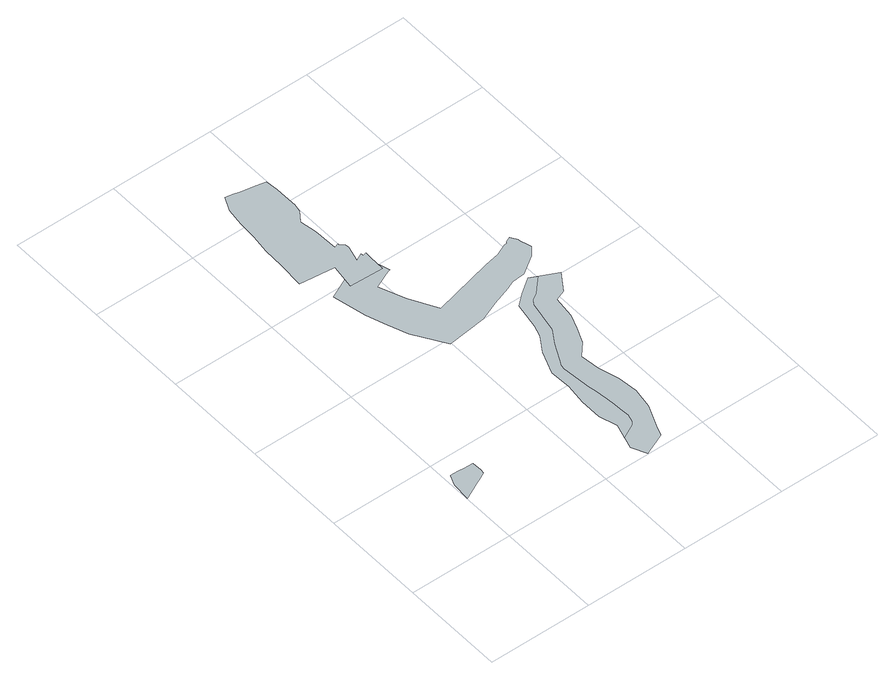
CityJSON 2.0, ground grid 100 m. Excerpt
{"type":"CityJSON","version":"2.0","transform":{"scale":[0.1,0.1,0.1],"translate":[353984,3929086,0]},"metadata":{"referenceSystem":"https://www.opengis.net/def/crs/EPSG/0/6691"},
"CityObjects":{
"object1":{"type":"GenericCityObject","attributes":{"prefecture":"14","disasterType":"1","areaType":"1","zoneNumber":"153-H26-00027","zoneName":"新戸2","status":"0"},"geometry":[{"type":"MultiSurface","lod":"1","boundaries":[[[0,1,2,3,4,5,6,7,8,9,10,11,12,13]]]}]},
"object2":{"type":"GenericCityObject","attributes":{"prefecture":"14","disasterType":"1","areaType":"1","zoneNumber":"153-H26-00027","zoneName":"新戸2","status":"0"},"geometry":[{"type":"MultiSurface","lod":"1","boundaries":[[[14,15,16,17,18,19,20,21,22,23,24,25,26,27,28,29,30,31,32,33,34,35,36,37,38,39,40,41,42,43,44,45]]]}]},
"object3":{"type":"GenericCityObject","attributes":{"prefecture":"14","disasterType":"1","areaType":"1","zoneNumber":"153-H26-00027","zoneName":"新戸2","status":"0"},"geometry":[{"type":"MultiSurface","lod":"1","boundaries":[[[46,47,48,49,50,51,52,53,54,55,56,57,58,59,60,61,62,63,64,65,66,67,68,69,70,71,72,73,74,75,76,77]]]}]},
"object4":{"type":"GenericCityObject","attributes":{"prefecture":"14","disasterType":"1","areaType":"1","zoneNumber":"216-H25-029","zoneName":"座間1丁目1","status":"0"},"geometry":[{"type":"MultiSurface","lod":"1","boundaries":[[[78,79,80,81,82,83,84,85,86,87,88,89,90,91,92,93,94,67,68,69,70,71,72,73,74,75,76,95,96,97]]]}]},
"object5":{"type":"GenericCityObject","attributes":{"prefecture":"14","disasterType":"1","areaType":"1","zoneNumber":"153-H26-00027","zoneName":"新戸2","status":"0"},"geometry":[{"type":"MultiSurface","lod":"1","boundaries":[[[98,99,100,101,102,103,104,105,106,107,108,109,110,111,112,113,114,115,116,117,118,119,120,121,122,123,124,125,126,127]]]}]}
},
"vertices":[
[165,615,0],[196,629,0],[205,634,0],[286,673,0],[291,714,0],[287,811,0],[241,813,0],[187,814,0],[162,815,0],[144,816,0],[62,818,0],[19,716,0],[5,538,0],[153,609,0],
[1005,4020,0],[1005,4169,0],[991,4285,0],[893,4305,0],[774,4330,0],[694,4347,0],[625,4361,0],[561,4228,0],[537,4053,0],[528,3874,0],[504,3694,0],[497,3490,0],[477,3235,0],[816,3201,0],[782,2963,0],[1101,2949,0],[1104,3050,0],[1105,3091,0],[1106,3106,0],[1107,3166,0],[1075,3158,0],[1070,3185,0],[1001,3149,0],[1044,3308,0],[1037,3340,0],[999,3381,0],[999,3386,0],[956,3374,0],[947,3610,0],[922,3768,0],[993,3865,0],[1006,3940,0],
[1545,334,0],[1570,366,0],[1592,439,0],[1588,510,0],[1582,598,0],[1573,686,0],[1555,828,0],[1545,874,0],[1519,1164,0],[1523,1199,0],[1533,1221,0],[1544,1245,0],[1554,1265,0],[1635,1427,0],[1721,1561,0],[1783,1873,0],[1813,1913,0],[1878,1955,0],[1953,2033,0],[2010,2094,0],[1938,2130,0],[1786,2021,0],[1684,1934,0],[1638,1682,0],[1600,1567,0],[1504,1419,0],[1414,1186,0],[1427,984,0],[1402,783,0],[1402,574,0],[1452,402,0],[1411,265,0],
[1564,60,0],[1656,101,0],[1679,175,0],[1782,412,0],[1811,610,0],[1791,800,0],[1739,998,0],[1714,1182,0],[1820,1298,0],[1885,1446,0],[1939,1586,0],[1964,1795,0],[2063,1831,0],[2182,2008,0],[2093,2052,0],[2027,2086,0],[1938,2131,0],[1377,150,0],[1442,4,0],[1533,46,0],
[1120,2956,0],[1095,3041,0],[1082,3084,0],[858,3078,0],[594,2952,0],[668,2630,0],[733,2435,0],[802,2250,0],[992,1955,0],[1373,2000,0],[1550,2076,0],[1739,2143,0],[1814,2172,0],[1941,2184,0],[2116,2301,0],[2179,2383,0],[2167,2429,0],[2152,2480,0],[2144,2511,0],[2109,2573,0],[2056,2549,0],[2049,2534,0],[2024,2533,0],[1916,2483,0],[1771,2455,0],[1180,2308,0],[1036,2569,0],[940,2817,0],[1120,2897,0],[1137,2901,0]
]}
